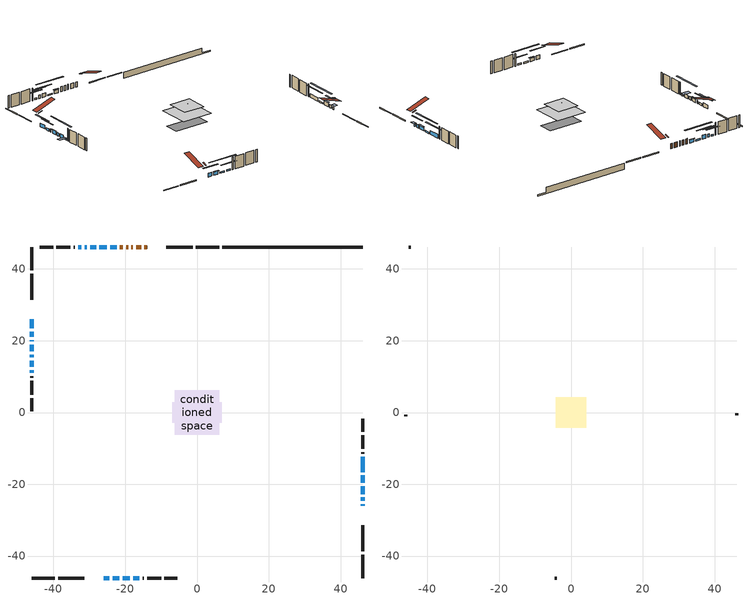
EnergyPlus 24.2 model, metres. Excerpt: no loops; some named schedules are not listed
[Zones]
conditioned space
 floor adiabatic (AdiabaticFloorConstruction): -6.19,-6.19 -6.19,6.19 6.19,6.19 6.19,-6.19 z3.66
 floor foundation (Slab1 construction): -6.96,-2.8 -6.96,2.8 6.96,2.8 6.96,-2.8 z-1.07
 wall outside (RimJoist1 construction): 6.17,46.12 -0.28,46.12 / -46.12,-46.12 -39.66,-46.12 / -46.12,46.12 -46.12,39.66 / 46.12,-46.12 46.12,-39.66 z1.22:1.52
 wall outside (RimJoist2 construction): -1.21,46.12 -8.53,46.12 / -38.73,-46.12 -31.42,-46.12 / -46.12,38.73 -46.12,31.42 / 46.12,-38.73 46.12,-31.42 z1.22:1.52
 wall outside (AdiabaticWallConstruction 1): -13.93,46.12 -14.67,46.12 / -15.6,46.12 -16.97,46.12 / -17.9,46.12 -18.27,46.12 / -19.19,46.12 -19.75,46.12 / -20.68,46.12 -21.49,46.12 z1.22:3.25
 wall outside (AdiabaticWallConstruction): 46.12,-26.01 46.12,-25.5 z1.22:2.14; -26.01,-46.12 -24.41,-46.12 / -28.12,46.12 -29.72,46.12 z1.22:2.69; -46.12,26.01 -46.12,23.47 / 46.12,-16.63 46.12,-12.36 z1.22:2.64; -46.12,22.54 -46.12,21.07 z1.22:2.11; -46.12,20.14 -46.12,19.83 / -46.12,16.08 -46.12,15.33 z1.22:2.44; 46.12,-24.58 46.12,-23.67 / -22.42,46.12 -24.24,46.12 / -23.48,-46.12 -21.66,-46.12 z1.22:2.43; 46.12,-22.74 46.12,-20.51 z1.22:2.7; -46.12,18.91 -46.12,17 / -46.12,14.4 -46.12,12.75 / -30.65,46.12 -31.34,46.12 z1.22:2.49; 46.12,-19.58 46.12,-17.55 / -25.16,46.12 -27.2,46.12 / -20.74,-46.12 -18.7,-46.12 z1.22:1.73; -46.12,11.83 -46.12,11.01 z1.22:1.68; -32.27,46.12 -33.11,46.12 / -17.78,-46.12 -16.1,-46.12 z1.22:1.81
 wall outside (Wall1 construction): -34.03,46.12 -34.37,46.12 / -15.17,-46.12 -14.84,-46.12 / -46.12,10.08 -46.12,9.75 / 46.12,-11.43 46.12,-11.1 z1.22:6.1
 wall outside (Wall2 construction): -35.3,46.12 -39.18,46.12 / -13.91,-46.12 -10.03,-46.12 / -46.12,8.82 -46.12,4.94 / 46.12,-10.17 46.12,-6.29 z1.22:6.1
 wall outside (Wall3 construction): -40.11,46.12 -43.77,46.12 / -9.1,-46.12 -5.44,-46.12 / -46.12,4.01 -46.12,0.35 / 46.12,-5.36 46.12,-1.7 z1.22:6.1
 wall foundation (FoundationWall1 construction): 7.1,46.12,-1.07 7.1,46.12,1.22 42.21,46.12,1.22 42.21,46.12,-0.63 46.12,46.12,-0.63 46.12,46.12,-1.07
 window (WindowConstruction 13): 46.12,-26.01 46.12,-25.5 z1.22:2.13
 window (WindowConstruction 5): -26.01,-46.12 -24.41,-46.12 z1.22:2.69
 window (WindowConstruction 6): -46.12,26.01 -46.12,23.47 z1.22:2.64
 window (WindowConstruction 7): -46.12,22.54 -46.12,21.07 z1.22:2.11
 window (WindowConstruction 15): -46.12,20.14 -46.12,19.84 z1.22:2.44
 window (WindowConstruction 8): 46.12,-24.57 46.12,-23.67 z1.22:2.43
 window (WindowConstruction 9): 46.12,-22.74 46.12,-20.51 z1.22:2.7
 window (WindowConstruction 10): -22.42,46.12 -24.24,46.12 z1.22:2.43
 window (WindowConstruction 11): -23.48,-46.12 -21.66,-46.12 z1.22:2.43
 window (WindowConstruction 12): -46.12,18.91 -46.12,17.01 z1.22:2.48
 window (WindowConstruction 16): 46.12,-19.58 46.12,-17.55 z1.22:1.73
 window (WindowConstruction 17): -25.17,46.12 -27.19,46.12 z1.22:1.73
 window (WindowConstruction 18): -20.74,-46.12 -18.71,-46.12 z1.22:1.73
 window (WindowConstruction 14): -46.12,16.08 -46.12,15.33 z1.22:2.44
 window (WindowConstruction 19): -46.12,14.4 -46.12,12.75 z1.22:2.49
 window (WindowConstruction 20): -46.12,11.82 -46.12,11.01 z1.22:1.68
 window (WindowConstruction): 46.12,-16.63 46.12,-12.36 z1.22:2.64
 window (WindowConstruction 1): -28.12,46.12 -29.72,46.12 z1.22:2.69
 window (WindowConstruction 2): -30.65,46.12 -31.34,46.12 z1.22:2.49
 window (WindowConstruction 3): -32.27,46.12 -33.11,46.12 z1.22:1.81
 window (WindowConstruction 4): -17.78,-46.12 -16.1,-46.12 z1.22:1.81
 door (Door): -13.93,46.12 -14.67,46.12 z1.22:3.25
 door (Door 1): -15.6,46.12 -16.97,46.12 z1.22:3.25
 door (Door 2): -17.9,46.12 -18.27,46.12 z1.22:3.25
 door (Door 3): -19.19,46.12 -19.75,46.12 z1.22:3.25
 door (Door 4): -20.68,46.12 -21.49,46.12 z1.22:3.25
 ceiling adiabatic (AdiabaticFloorConstruction): 6.19,-6.19 6.19,6.19 -6.19,6.19 -6.19,-6.19 z3.66
 roof outside (Roof2 construction): -1.37,1.37 -1.37,-1.37 1.37,-1.37 1.37,1.37 z6.1
 roof outside (Roof3 construction): -13,46.12,6.1 -13,44.52,6.63 -12.58,44.52,6.63 -12.58,46.12,6.1; -26.94,-46.12,6.1 -26.94,-44.52,6.63 -27.36,-44.52,6.63 -27.36,-46.12,6.1; -46.12,26.94,6.1 -44.52,26.94,6.63 -44.52,27.36,6.63 -46.12,27.36,6.1; 46.12,-26.94,6.1 44.52,-26.94,6.63 44.52,-27.36,6.63 46.12,-27.36,6.1
attic - vented
 floor to conditioned space (Floor1 construction Reversed): -4.28,-4.28 -4.28,4.28 4.28,4.28 4.28,-4.28 z6.1
 wall outside (Wall4 construction): -44.7,46.12 -45.19,46.12 / -4.51,-46.12 -4.02,-46.12 / -46.12,-0.58 -46.12,-1.07 / 46.12,-0.77 46.12,-0.28 z1.22:6.1
 roof outside (Roof1 construction): -11.66,46.12,6.1 -11.66,37.77,8.88 -9.46,37.77,8.88 -9.46,46.12,6.1; -28.29,-46.12,6.1 -28.29,-37.77,8.88 -30.49,-37.77,8.88 -30.49,-46.12,6.1; -46.12,28.29,6.1 -37.77,28.29,8.88 -37.77,30.49,8.88 -46.12,30.49,6.1; 46.12,-28.29,6.1 37.77,-28.29,8.88 37.77,-30.49,8.88 46.12,-30.49,6.1
shading: 46.12,-24.89 46.12,-26.62 47.34,-26.62 47.34,-24.89 z2.74; -21.85,-46.12 -28.57,-46.12 -28.57,-46.53 -21.85,-46.53 z5.25; -46.12,20.91 -46.12,28.57 -46.53,28.57 -46.53,20.91 z5.2; -46.12,18.51 -46.12,25.1 -46.53,25.1 -46.53,18.51 z4.67; 46.12,-21.11 46.12,-27.14 46.53,-27.14 46.53,-21.11 z4.99; 46.12,-20.31 46.12,-22.94 46.53,-22.94 46.53,-20.31 z2.9; -24.44,46.12 -22.22,46.12 -22.22,46.53 -24.44,46.53 z2.63; -21.46,-46.12 -23.68,-46.12 -23.68,-46.53 -21.46,-46.53 z2.63; -46.12,16.8 -46.12,19.11 -46.53,19.11 -46.53,16.8 z2.69; 46.12,-12.46 46.12,-24.68 46.53,-24.68 46.53,-12.46 z6.83; -32.29,46.12 -20.07,46.12 -20.07,46.53 -32.29,46.53 z6.83; -13.61,-46.12 -25.83,-46.12 -25.83,-46.53 -13.61,-46.53 z6.83; -46.12,7.65 -46.12,19.5 -46.53,19.5 -46.53,7.65 z7.59; -46.12,10.71 -46.12,12.12 -49.17,12.12 -49.17,10.71 z1.98; 46.12,-9.8 46.12,-19.19 46.53,-19.19 46.53,-9.8 z5.2; -32.28,46.12 -25.56,46.12 -25.56,46.53 -32.28,46.53 z5.25; -33.9,46.12 -28.09,46.12 -28.09,46.53 -33.9,46.53 z5.05; -35.67,46.12 -29.71,46.12 -29.71,46.53 -35.67,46.53 z4.37; -13.54,-46.12 -20.34,-46.12 -20.34,-46.53 -13.54,-46.53 z4.37
[Building]
Building 1: Terrain=Suburbs
[Site:Location]
Halifax Intl AP_NS: Latitude {deg}=44.88; Longitude {deg}=-63.51; Time Zone {hr}=-4; Elevation {m}=145; Keep Site Location Information=Yes
[Site:GroundTemperature:Shallow]
3.15511, 1.33576, 1.19006, 2.05344, 5.51939, 8.9692, 11.96, 13.8546, 14.0156, 12.4746, 9.56009, 6.2161
[Site:WaterMainsTemperature]
Calculation Method=Schedule; Temperature Schedule=mains temperature schedule
[Material] Roughness=Rough; Thermal Absorptance=0.9
Name | Thickness {m} | Conductivity {W/m-K} | Density {kg/m3} | Specific Heat {J/kg-K} | Solar Absorptance | Visible Absorptance
asphalt or fiberglass shingles | 0.00635 | 0.162714 | 1121.4 | 1465.45 | 0.4 | 0.4
ceiling stud and cavity | 0.1397 | 1.3918 | 65.682 | 1177.47 | 0.7 | 0.7
concrete 4.0 in. | 0.1016 | 1.803125 | 2242.8 | 837.4 | 0.7 | 0.7
concrete 8.0 in. | 0.2032 | 1.803125 | 2242.8 | 837.4 | 0.7 | 0.7
door material | 0.04445 | 0.188738 | 512.64 | 1214.23 | 0.7 | 0.7
door material 1 | 0.04445 | 0.053851 | 512.64 | 1214.23 | 0.7 | 0.7
exterior vertical ins | 0.00823918 | 0.029427 | 32.04 | 1214.23 | 0.7 | 0.7
floor covering | 0.0127 | 0.0433444 | 54.468 | 1339.84 | 0.6 | 0.6
floor rigid ins; wall rigid ins | 0.512978 | 0.029427 | 32.04 | 1214.23 | 0.7 | 0.7
floor stud and cavity | 0.1397 | 1.75129 | 37.0049 | 1207.88 | 0.7 | 0.7
furniture material conditioned space 1 | 0.1524 | 0.115458 | 640.8 | 1214.23 | 0.6 | 0.6
gypsum board | 0.00254 | 0.160291 | 801 | 837.4 | 0.6 | 0.6
gypsum board 1 | 0.0127 | 0.160291 | 801 | 837.4 | 0.6 | 0.6
gypsum board 2 | 0.0127 | 0.160291 | 801 | 837.4 | 0.7 | 0.7
osb sheathing 0.5 in. | 0.0127 | 0.115458 | 512.64 | 1214.23 | 0.7 | 0.7
osb sheathing 0.75 in. | 0.01905 | 0.115458 | 512.64 | 1214.23 | 0.7 | 0.7
osb sheathing 2.0 in. | 0.0508 | 0.115458 | 512.64 | 1214.23 | 0.7 | 0.7
rim joist stud and cavity | 0.0508 | 0.028103 | 125.044 | 1163.47 | 0.6 | 0.6
rim joist stud and cavity 1 | 0.0508 | 0.143208 | 50.32683 | 1063.81 | 0.6 | 0.6
roof stud and cavity | 0.0889 | 0.469051 | 50.32683 | 1063.81 | 0.7 | 0.7
roof stud and cavity 1 | 0.0889 | 3.8783 | 78.34581 | 1123.46 | 0.7 | 0.7
wall stud and cavity | 0.0889 | 0.277075 | 50.32683 | 1063.81 | 0.7 | 0.7
wall stud and cavity 1 | 0.1397 | 0.0850358 | 139.0536 | 1170.24 | 0.7 | 0.7
wall stud and cavity 2 | 0.1397 | 0.0855862 | 139.0536 | 1170.24 | 0.7 | 0.7
wall stud and cavity 3 | 0.0889 | 6.1454 | 50.32683 | 1063.81 | 0.6 | 0.6
wall stud and cavity 4 | 0.0889 | 0.380278 | 52.3479 | 1209.89 | 0.7 | 0.7
wall stud and cavity 5 | 0.0889 | 0.391764 | 83.0341 | 1211.67 | 0.7 | 0.7
wood siding | 0.00254 | 0.102417 | 544.68 | 1172.36 | 0.4 | 0.4
wood siding 1 | 0.0254 | 0.102417 | 544.68 | 1172.36 | 0.4 | 0.4
wood siding 2; wood siding 3; wood siding 4 | 0.0254 | 0.102417 | 544.68 | 1172.36 | 0.7 | 0.7
[WindowMaterial:SimpleGlazingSystem]
Name | U-Factor {W/m2-K} | Solar Heat Gain Coefficient
WindowMaterial | 3.28813 | 0.62
WindowMaterial 1 | 3.29154 | 0.6
WindowMaterial 10 | 2.96903 | 0.62
WindowMaterial 11 | 5.20275 | 0.65
WindowMaterial 12 | 3.26031 | 0.45
WindowMaterial 13 | 3.28927 | 0.6
WindowMaterial 14 | 3.24554 | 0.41
WindowMaterial 2 | 3.276206 | 0.51
WindowMaterial 3 | 3.30687 | 0.6
WindowMaterial 4 | 3.28813 | 0.63
WindowMaterial 5 | 3.28416 | 0.56
WindowMaterial 6 | 3.28416 | 0.54
WindowMaterial 7 | 3.28813 | 0.58
WindowMaterial 8 | 3.284723 | 0.55
WindowMaterial 9 | 4.59521 | 0.54
[Construction]
AdiabaticFloorConstruction: floor stud and cavity, floor rigid ins, osb sheathing 0.75 in., floor covering
AdiabaticWallConstruction: wood siding 3, wall rigid ins, wall stud and cavity 4, gypsum board 1
AdiabaticWallConstruction 1: wood siding 4, wall rigid ins, wall stud and cavity 4, gypsum board 1
Door; Door 1; Door 3: door material
Door 2; Door 4: door material 1
Floor1 construction Reversed: gypsum board 1, ceiling stud and cavity
FoundationWall1 construction: concrete 8.0 in., gypsum board 2
furniture construction conditioned space 1: furniture material conditioned space 1
PartitionWallConstruction: gypsum board 1, wall stud and cavity 5, gypsum board 1
RimJoist1 construction: wood siding 2, osb sheathing 2.0 in., rim joist stud and cavity
RimJoist2 construction: wood siding 2, rim joist stud and cavity 1
Roof1 construction: asphalt or fiberglass shingles
Roof2 construction: asphalt or fiberglass shingles, roof stud and cavity, gypsum board
Roof3 construction: asphalt or fiberglass shingles, osb sheathing 0.5 in., roof stud and cavity 1, gypsum board 1
Slab1 construction: concrete 4.0 in.
Wall1 construction: wood siding, wall stud and cavity, gypsum board
Wall2 construction: wood siding 1, osb sheathing 0.5 in., wall stud and cavity 1, gypsum board 1
Wall3 construction: wood siding 1, osb sheathing 0.5 in., wall stud and cavity 2, gypsum board 1
Wall4 construction: wood siding, wall stud and cavity 3
WindowConstruction: WindowMaterial
WindowConstruction 1; WindowConstruction 5: WindowMaterial 1
WindowConstruction 10; WindowConstruction 11; WindowConstruction 8: WindowMaterial 6
WindowConstruction 12: WindowMaterial 8
WindowConstruction 13: WindowMaterial 9
WindowConstruction 14: WindowMaterial 10
WindowConstruction 15: WindowMaterial 11
WindowConstruction 16; WindowConstruction 17; WindowConstruction 18: WindowMaterial 12
WindowConstruction 19: WindowMaterial 13
WindowConstruction 2: WindowMaterial 2
WindowConstruction 20: WindowMaterial 14
WindowConstruction 3; WindowConstruction 4: WindowMaterial 3
WindowConstruction 6: WindowMaterial 4
WindowConstruction 7: WindowMaterial 5
WindowConstruction 9: WindowMaterial 7
[Zone] Multiplier=1; Part of Total Floor Area=Yes
Name | Volume {m3}
attic - vented | 33.1228
conditioned space | 587.7
[Space]
Name | Zone | Volume {m3}
attic - vented 1 | attic - vented | 33.1228
conditioned space 1 | conditioned space | 587.7
[ZoneInfiltration:EffectiveLeakageArea]
infil attic - vented 1: Zone or Space=attic - vented 1; Schedule=Always On Discrete; Effective Air Leakage Area {cm2}=2628.18; Stack Coefficient=0.000532509; Wind Coefficient=1.55913e-05
[ZoneMixing]
whole house fan mix: Zone or Space=attic - vented; Schedule=Always On Continuous; Design Flow Rate Calculation Method=Flow/Zone; Design Flow Rate {m3/s}=0; Source Zone or Space=conditioned space
[SurfaceProperty:ExposedFoundationPerimeter]
Slab1: Exposed Perimeter Calculation Method=TotalExposedPerimeter; Total Exposed Perimeter {m}=39.014
[InternalMass] Zone or ZoneList=conditioned space; Space or SpaceList=conditioned space 1
Name | Construction | Surface Area {m2}
furniture mass conditioned space 1 | furniture construction conditioned space 1 | 92.4801
partition wall mass | PartitionWallConstruction | 231.2
[Lights]
interior lighting: Zone or ZoneList or Space or SpaceList=conditioned space 1; Schedule=interior lighting schedule; Design Level Calculation Method=LightingLevel; Lighting Level {W}=343.2; Return Air Fraction=0; Fraction Radiant=0.6; Fraction Visible=0.2; Fraction Replaceable=1
[People]
occupants: Zone or ZoneList or Space or SpaceList=conditioned space 1; Number of People Schedule=occupants schedule; Number of People Calculation Method=People; Number of People=3; Fraction Radiant=0.314171; Sensible Heat Fraction=0.56303; Activity Level Schedule=occupants activity schedule; Carbon Dioxide Generation Rate {m3/s-W}=0; Enable ASHRAE 55 Comfort Warnings=No; Mean Radiant Temperature Calculation Type=EnclosureAveraged
[ElectricEquipment] Zone or ZoneList or Space or SpaceList=conditioned space 1; Design Level Calculation Method=EquipmentLevel
Name | Schedule | Design Level {W} | Fraction Latent | Fraction Radiant | Fraction Lost
clothes dryer | clothes dryer schedule | 140.772 | 0.015 | 0.081 | 0.85
clothes washer | clothes washer schedule | 32.1985 | 0.03 | 0.162 | 0.7
cooking range | cooking range schedule | 215.147 | 0.08 | 0.432 | 0.2
dishwasher | dishwasher schedule | 66.8632 | 0.3 | 0.18 | 0.4
fridge | fridge schedule | 72.9452 | 0 | 0.6 | 0
mech vent bath fan 0 | mech vent bath fan 0 schedule | 50.2 | 0 | 0 | 1
mech vent bath fan 1 | mech vent bath fan 1 schedule | 50.2 | 0 | 0 | 1
mech vent house fan | mech vent house fan schedule | 0 | 0 | 0 | 1
mech vent house fan cfis | mech vent house fan cfis schedule | 0 | 0 | 0 | 0
misc plug loads | misc plug loads schedule | 494.7 | 0.045 | 0.513 | 0.1
whole house fan | Always On Discrete | 0 | 0 | 0 | 1
[OtherEquipment] Zone or ZoneList or Space or SpaceList=conditioned space 1; Design Level Calculation Method=EquipmentLevel
Name | Fuel Type | Schedule | Design Level {W} | Fraction Latent | Fraction Radiant | Fraction Lost
clothes dryer 1 | Electricity | clothes dryer schedule | 0 | 0.015 | 0.081 | 0.85
cooking range 1 | Electricity | cooking range schedule | 0 | 0.08 | 0.432 | 0.2
general water use latent | None | general water use schedule | 62.594 | 1 | 0 | 0
general water use sensible | None | general water use schedule | -61.6891 | 0 | 0.6 | 0
mech vent house fan latent load | None | Always On Discrete | 0 | 1 | 0 | 0
mech vent house fan sensible load | None | Always On Discrete | 0 | 0 | 0 | 0
water heater energy adjustment1 | FuelOilNo2 | Always On Discrete | 0.01 | 0 | 0 | 1
[ZoneInfiltration:DesignFlowRate] Zone or ZoneList or Space or SpaceList=conditioned space 1; Schedule=Always On Discrete; Design Flow Rate Calculation Method=Flow/Zone; Design Flow Rate {m3/s}=0
infil flow; natural vent flow; whole house fan flow
[Foundation:Kiva]
Foundation Kiva 1: Initial Indoor Air Temperature {C}=18; Wall Height Above Grade {m}=1.21999; Wall Depth Below Slab {m}=0.2032; Custom Block Material Name 1=exterior vertical ins; Custom Block Depth 1 {m}=2.28999; Custom Block X Position 1 {m}=0.2159; Custom Block Z Position 1 {m}=0
[Foundation:Kiva:Settings]
Soil Conductivity {W/m-K}=0.849921; Soil Density {kg/m3}=1842.3; Soil Specific Heat {J/kg-K}=418.7; Ground Solar Absorptivity=0.9; Ground Thermal Absorptivity=0.9; Ground Surface Roughness {m}=0.03; Far-Field Width {m}=40; Deep-Ground Boundary Condition=ZeroFlux; Deep-Ground Depth {m}=40; Minimum Cell Dimension {m}=0.2; Maximum Cell Growth Coefficient=3; Simulation Timestep=Timestep
[Exterior:Lights]
exterior lighting: Schedule=exterior lighting schedule; Design Level {W}=75.6
[Schedule:Constant]
Name | Hourly Value
Always On Continuous; mech vent house fan schedule; mech vent house fan cfis schedule; Always On Discrete | 1
occupants activity schedule | 117.228
fridge schedule | 0
[Schedule:Week:Daily]
interior lighting schedule Week Rule - Jan1-Jan27: interior lighting schedule day, interior lighting schedule day, interior lighting schedule day, interior lighting schedule day, interior lighting schedule day, interior lighting schedule day, interior lighting schedule day, interior lighting schedule default day, interior lighting schedule default day, interior lighting schedule default day, interior lighting schedule default day, interior lighting schedule default day
interior lighting schedule Week Rule - Jan28-Feb3: interior lighting schedule day, interior lighting schedule day, interior lighting schedule day, interior lighting schedule day, interior lighting schedule day 1, interior lighting schedule day 1, interior lighting schedule day 1, interior lighting schedule default day, interior lighting schedule default day, interior lighting schedule default day, interior lighting schedule default day, interior lighting schedule default day
interior lighting schedule Week Rule - Feb4-Feb24: interior lighting schedule day 1, interior lighting schedule day 1, interior lighting schedule day 1, interior lighting schedule day 1, interior lighting schedule day 1, interior lighting schedule day 1, interior lighting schedule day 1, interior lighting schedule default day, interior lighting schedule default day, interior lighting schedule default day, interior lighting schedule default day, interior lighting schedule default day
interior lighting schedule Week Rule - Feb25-Mar3: interior lighting schedule day 1, interior lighting schedule day 1, interior lighting schedule day 1, interior lighting schedule day 1, interior lighting schedule day 2, interior lighting schedule day 2, interior lighting schedule day 2, interior lighting schedule default day, interior lighting schedule default day, interior lighting schedule default day, interior lighting schedule default day, interior lighting schedule default day
interior lighting schedule Week Rule - Mar4-Mar31: interior lighting schedule day 2, interior lighting schedule day 2, interior lighting schedule day 2, interior lighting schedule day 2, interior lighting schedule day 2, interior lighting schedule day 2, interior lighting schedule day 2, interior lighting schedule default day, interior lighting schedule default day, interior lighting schedule default day, interior lighting schedule default day, interior lighting schedule default day
interior lighting schedule Week Rule - Apr1-Apr28: interior lighting schedule day 3, interior lighting schedule day 3, interior lighting schedule day 3, interior lighting schedule day 3, interior lighting schedule day 3, interior lighting schedule day 3, interior lighting schedule day 3, interior lighting schedule default day, interior lighting schedule default day, interior lighting schedule default day, interior lighting schedule default day, interior lighting schedule default day
interior lighting schedule Week Rule - Apr29-May5: interior lighting schedule day 3, interior lighting schedule day 3, interior lighting schedule day 4, interior lighting schedule day 4, interior lighting schedule day 4, interior lighting schedule day 4, interior lighting schedule day 4, interior lighting schedule default day, interior lighting schedule default day, interior lighting schedule default day, interior lighting schedule default day, interior lighting schedule default day
interior lighting schedule Week Rule - May6-May26: interior lighting schedule day 4, interior lighting schedule day 4, interior lighting schedule day 4, interior lighting schedule day 4, interior lighting schedule day 4, interior lighting schedule day 4, interior lighting schedule day 4, interior lighting schedule default day, interior lighting schedule default day, interior lighting schedule default day, interior lighting schedule default day, interior lighting schedule default day
interior lighting schedule Week Rule - May27-Jun2: interior lighting schedule day 4, interior lighting schedule day 4, interior lighting schedule day 4, interior lighting schedule day 4, interior lighting schedule day 4, interior lighting schedule day 5, interior lighting schedule day 5, interior lighting schedule default day, interior lighting schedule default day, interior lighting schedule default day, interior lighting schedule default day, interior lighting schedule default day
interior lighting schedule Week Rule - Jun3-Jun30: interior lighting schedule day 5, interior lighting schedule day 5, interior lighting schedule day 5, interior lighting schedule day 5, interior lighting schedule day 5, interior lighting schedule day 5, interior lighting schedule day 5, interior lighting schedule default day, interior lighting schedule default day, interior lighting schedule default day, interior lighting schedule default day, interior lighting schedule default day
interior lighting schedule Week Rule - Jul1-Jul28: interior lighting schedule day 6, interior lighting schedule day 6, interior lighting schedule day 6, interior lighting schedule day 6, interior lighting schedule day 6, interior lighting schedule day 6, interior lighting schedule day 6, interior lighting schedule default day, interior lighting schedule default day, interior lighting schedule default day, interior lighting schedule default day, interior lighting schedule default day
interior lighting schedule Week Rule - Jul29-Aug4: interior lighting schedule day 6, interior lighting schedule day 6, interior lighting schedule day 6, interior lighting schedule day 7, interior lighting schedule day 7, interior lighting schedule day 7, interior lighting schedule day 7, interior lighting schedule default day, interior lighting schedule default day, interior lighting schedule default day, interior lighting schedule default day, interior lighting schedule default day
interior lighting schedule Week Rule - Aug5-Aug25: interior lighting schedule day 7, interior lighting schedule day 7, interior lighting schedule day 7, interior lighting schedule day 7, interior lighting schedule day 7, interior lighting schedule day 7, interior lighting schedule day 7, interior lighting schedule default day, interior lighting schedule default day, interior lighting schedule default day, interior lighting schedule default day, interior lighting schedule default day
interior lighting schedule Week Rule - Aug26-Sep1: interior lighting schedule day 7, interior lighting schedule day 7, interior lighting schedule day 7, interior lighting schedule day 7, interior lighting schedule day 7, interior lighting schedule day 7, interior lighting schedule day 8, interior lighting schedule default day, interior lighting schedule default day, interior lighting schedule default day, interior lighting schedule default day, interior lighting schedule default day
interior lighting schedule Week Rule - Sep2-Sep29: interior lighting schedule day 8, interior lighting schedule day 8, interior lighting schedule day 8, interior lighting schedule day 8, interior lighting schedule day 8, interior lighting schedule day 8, interior lighting schedule day 8, interior lighting schedule default day, interior lighting schedule default day, interior lighting schedule default day, interior lighting schedule default day, interior lighting schedule default day
interior lighting schedule Week Rule - Sep30-Oct6: interior lighting schedule day 8, interior lighting schedule day 9, interior lighting schedule day 9, interior lighting schedule day 9, interior lighting schedule day 9, interior lighting schedule day 9, interior lighting schedule day 9, interior lighting schedule default day, interior lighting schedule default day, interior lighting schedule default day, interior lighting schedule default day, interior lighting schedule default day
interior lighting schedule Week Rule - Oct7-Oct27: interior lighting schedule day 9, interior lighting schedule day 9, interior lighting schedule day 9, interior lighting schedule day 9, interior lighting schedule day 9, interior lighting schedule day 9, interior lighting schedule day 9, interior lighting schedule default day, interior lighting schedule default day, interior lighting schedule default day, interior lighting schedule default day, interior lighting schedule default day
interior lighting schedule Week Rule - Oct28-Nov3: interior lighting schedule day 9, interior lighting schedule day 9, interior lighting schedule day 9, interior lighting schedule day 9, interior lighting schedule day 10, interior lighting schedule day 10, interior lighting schedule day 10, interior lighting schedule default day, interior lighting schedule default day, interior lighting schedule default day, interior lighting schedule default day, interior lighting schedule default day
interior lighting schedule Week Rule - Nov4-Nov24: interior lighting schedule day 10, interior lighting schedule day 10, interior lighting schedule day 10, interior lighting schedule day 10, interior lighting schedule day 10, interior lighting schedule day 10, interior lighting schedule day 10, interior lighting schedule default day, interior lighting schedule default day, interior lighting schedule default day, interior lighting schedule default day, interior lighting schedule default day
interior lighting schedule Week Rule - Nov25-Dec1: interior lighting schedule day 10, interior lighting schedule day 10, interior lighting schedule day 10, interior lighting schedule day 10, interior lighting schedule day 10, interior lighting schedule day 10, interior lighting schedule day 11, interior lighting schedule default day, interior lighting schedule default day, interior lighting schedule default day, interior lighting schedule default day, interior lighting schedule default day
interior lighting schedule Week Rule - Dec2-Dec31: interior lighting schedule day 11, interior lighting schedule day 11, interior lighting schedule day 11, interior lighting schedule day 11, interior lighting schedule day 11, interior lighting schedule day 11, interior lighting schedule day 11, interior lighting schedule default day, interior lighting schedule default day, interior lighting schedule default day, interior lighting schedule default day, interior lighting schedule default day
occupants schedule Week Rule - Jan1-Dec31: occupants schedule day, occupants schedule day, occupants schedule day, occupants schedule day, occupants schedule day, occupants schedule day, occupants schedule day, occupants schedule default day, occupants schedule default day, occupants schedule default day, occupants schedule default day, occupants schedule default day
clothes dryer schedule Week Rule - Jan1-Dec31: clothes dryer schedule day, clothes dryer schedule day, clothes dryer schedule day, clothes dryer schedule day, clothes dryer schedule day, clothes dryer schedule day, clothes dryer schedule day, clothes dryer schedule default day, clothes dryer schedule default day, clothes dryer schedule default day, clothes dryer schedule default day, clothes dryer schedule default day
clothes washer schedule Week Rule - Jan1-Dec31: clothes washer schedule day, clothes washer schedule day, clothes washer schedule day, clothes washer schedule day, clothes washer schedule day, clothes washer schedule day, clothes washer schedule day, clothes washer schedule default day, clothes washer schedule default day, clothes washer schedule default day, clothes washer schedule default day, clothes washer schedule default day
cooking range schedule Week Rule - Jan1-Dec31: cooking range schedule day, cooking range schedule day, cooking range schedule day, cooking range schedule day, cooking range schedule day, cooking range schedule day, cooking range schedule day, cooking range schedule default day, cooking range schedule default day, cooking range schedule default day, cooking range schedule default day, cooking range schedule default day
dishwasher schedule Week Rule - Jan1-Dec31: dishwasher schedule day, dishwasher schedule day, dishwasher schedule day, dishwasher schedule day, dishwasher schedule day, dishwasher schedule day, dishwasher schedule day, dishwasher schedule default day, dishwasher schedule default day, dishwasher schedule default day, dishwasher schedule default day, dishwasher schedule default day
mech vent bath fan 0 schedule Week Rule - Jan1-Dec31: mech vent bath fan 0 schedule day, mech vent bath fan 0 schedule day, mech vent bath fan 0 schedule day, mech vent bath fan 0 schedule day, mech vent bath fan 0 schedule day, mech vent bath fan 0 schedule day, mech vent bath fan 0 schedule day, mech vent bath fan 0 schedule default day, mech vent bath fan 0 schedule default day, mech vent bath fan 0 schedule default day, mech vent bath fan 0 schedule default day, mech vent bath fan 0 schedule default day
mech vent bath fan 1 schedule Week Rule - Jan1-Dec31: mech vent bath fan 1 schedule day, mech vent bath fan 1 schedule day, mech vent bath fan 1 schedule day, mech vent bath fan 1 schedule day, mech vent bath fan 1 schedule day, mech vent bath fan 1 schedule day, mech vent bath fan 1 schedule day, mech vent bath fan 1 schedule default day, mech vent bath fan 1 schedule default day, mech vent bath fan 1 schedule default day, mech vent bath fan 1 schedule default day, mech vent bath fan 1 schedule default day
misc plug loads schedule Week Rule - Jan1-Dec31: misc plug loads schedule day, misc plug loads schedule day, misc plug loads schedule day, misc plug loads schedule day, misc plug loads schedule day, misc plug loads schedule day, misc plug loads schedule day, misc plug loads schedule default day, misc plug loads schedule default day, misc plug loads schedule default day, misc plug loads schedule default day, misc plug loads schedule default day
general water use schedule Week Rule - Jan1-Dec31: general water use schedule day, general water use schedule day, general water use schedule day, general water use schedule day, general water use schedule day, general water use schedule day, general water use schedule day, general water use schedule default day, general water use schedule default day, general water use schedule default day, general water use schedule default day, general water use schedule default day
exterior lighting schedule Week Rule - Jan1-Jan27: exterior lighting schedule day, exterior lighting schedule day, exterior lighting schedule day, exterior lighting schedule day, exterior lighting schedule day, exterior lighting schedule day, exterior lighting schedule day, exterior lighting schedule default day, exterior lighting schedule default day, exterior lighting schedule default day, exterior lighting schedule default day, exterior lighting schedule default day
exterior lighting schedule Week Rule - Jan28-Feb3: exterior lighting schedule day, exterior lighting schedule day, exterior lighting schedule day, exterior lighting schedule day, exterior lighting schedule day 1, exterior lighting schedule day 1, exterior lighting schedule day 1, exterior lighting schedule default day, exterior lighting schedule default day, exterior lighting schedule default day, exterior lighting schedule default day, exterior lighting schedule default day
exterior lighting schedule Week Rule - Feb4-Feb24: exterior lighting schedule day 1, exterior lighting schedule day 1, exterior lighting schedule day 1, exterior lighting schedule day 1, exterior lighting schedule day 1, exterior lighting schedule day 1, exterior lighting schedule day 1, exterior lighting schedule default day, exterior lighting schedule default day, exterior lighting schedule default day, exterior lighting schedule default day, exterior lighting schedule default day
exterior lighting schedule Week Rule - Feb25-Mar3: exterior lighting schedule day 1, exterior lighting schedule day 1, exterior lighting schedule day 1, exterior lighting schedule day 1, exterior lighting schedule day 2, exterior lighting schedule day 2, exterior lighting schedule day 2, exterior lighting schedule default day, exterior lighting schedule default day, exterior lighting schedule default day, exterior lighting schedule default day, exterior lighting schedule default day
exterior lighting schedule Week Rule - Mar4-Mar31: exterior lighting schedule day 2, exterior lighting schedule day 2, exterior lighting schedule day 2, exterior lighting schedule day 2, exterior lighting schedule day 2, exterior lighting schedule day 2, exterior lighting schedule day 2, exterior lighting schedule default day, exterior lighting schedule default day, exterior lighting schedule default day, exterior lighting schedule default day, exterior lighting schedule default day
exterior lighting schedule Week Rule - Apr1-Apr28: exterior lighting schedule day 3, exterior lighting schedule day 3, exterior lighting schedule day 3, exterior lighting schedule day 3, exterior lighting schedule day 3, exterior lighting schedule day 3, exterior lighting schedule day 3, exterior lighting schedule default day, exterior lighting schedule default day, exterior lighting schedule default day, exterior lighting schedule default day, exterior lighting schedule default day
[Schedule:Year]
interior lighting schedule: interior lighting schedule Week Rule - Jan1-Jan27, 1, 1, 1, 27, interior lighting schedule Week Rule - Jan28-Feb3, 1, 28, 2, 3, interior lighting schedule Week Rule - Feb4-Feb24, 2, 4, 2, 24, interior lighting schedule Week Rule - Feb25-Mar3, 2, 25, 3, 3, interior lighting schedule Week Rule - Mar4-Mar31, 3, 4, 3, 31, interior lighting schedule Week Rule - Apr1-Apr28, 4, 1, 4, 28, interior lighting schedule Week Rule - Apr29-May5, 4, 29, 5, 5, interior lighting schedule Week Rule - May6-May26, 5, 6, 5, 26, interior lighting schedule Week Rule - May27-Jun2, 5, 27, 6, 2, interior lighting schedule Week Rule - Jun3-Jun30, 6, 3, 6, 30, interior lighting schedule Week Rule - Jul1-Jul28, 7, 1, 7, 28, interior lighting schedule Week Rule - Jul29-Aug4, 7, 29, 8, 4, interior lighting schedule Week Rule - Aug5-Aug25, 8, 5, 8, 25, interior lighting schedule Week Rule - Aug26-Sep1, 8, 26, 9, 1, interior lighting schedule Week Rule - Sep2-Sep29, 9, 2, 9, 29, interior lighting schedule Week Rule - Sep30-Oct6, 9, 30, 10, 6, interior lighting schedule Week Rule - Oct7-Oct27, 10, 7, 10, 27, interior lighting schedule Week Rule - Oct28-Nov3, 10, 28, 11, 3, interior lighting schedule Week Rule - Nov4-Nov24, 11, 4, 11, 24, interior lighting schedule Week Rule - Nov25-Dec1, 11, 25, 12, 1, interior lighting schedule Week Rule - Dec2-Dec31, 12, 2, 12, 31
occupants schedule: occupants schedule Week Rule - Jan1-Dec31, 1, 1, 12, 31
clothes dryer schedule: clothes dryer schedule Week Rule - Jan1-Dec31, 1, 1, 12, 31
clothes washer schedule: clothes washer schedule Week Rule - Jan1-Dec31, 1, 1, 12, 31
cooking range schedule: cooking range schedule Week Rule - Jan1-Dec31, 1, 1, 12, 31
dishwasher schedule: dishwasher schedule Week Rule - Jan1-Dec31, 1, 1, 12, 31
mech vent bath fan 0 schedule: mech vent bath fan 0 schedule Week Rule - Jan1-Dec31, 1, 1, 12, 31
mech vent bath fan 1 schedule: mech vent bath fan 1 schedule Week Rule - Jan1-Dec31, 1, 1, 12, 31
misc plug loads schedule: misc plug loads schedule Week Rule - Jan1-Dec31, 1, 1, 12, 31
general water use schedule: general water use schedule Week Rule - Jan1-Dec31, 1, 1, 12, 31
exterior lighting schedule: exterior lighting schedule Week Rule - Jan1-Jan27, 1, 1, 1, 27, exterior lighting schedule Week Rule - Jan28-Feb3, 1, 28, 2, 3, exterior lighting schedule Week Rule - Feb4-Feb24, 2, 4, 2, 24, exterior lighting schedule Week Rule - Feb25-Mar3, 2, 25, 3, 3, exterior lighting schedule Week Rule - Mar4-Mar31, 3, 4, 3, 31, exterior lighting schedule Week Rule - Apr1-Apr28, 4, 1, 4, 28, exterior lighting schedule Week Rule - Apr29-May5, 4, 29, 5, 5, exterior lighting schedule Week Rule - May6-May26, 5, 6, 5, 26, exterior lighting schedule Week Rule - May27-Jun2, 5, 27, 6, 2, exterior lighting schedule Week Rule - Jun3-Jun30, 6, 3, 6, 30, exterior lighting schedule Week Rule - Jul1-Jul28, 7, 1, 7, 28, exterior lighting schedule Week Rule - Jul29-Aug4, 7, 29, 8, 4, exterior lighting schedule Week Rule - Aug5-Aug25, 8, 5, 8, 25, exterior lighting schedule Week Rule - Aug26-Sep1, 8, 26, 9, 1, exterior lighting schedule Week Rule - Sep2-Sep29, 9, 2, 9, 29, exterior lighting schedule Week Rule - Sep30-Oct6, 9, 30, 10, 6, exterior lighting schedule Week Rule - Oct7-Oct27, 10, 7, 10, 27, exterior lighting schedule Week Rule - Oct28-Nov3, 10, 28, 11, 3, exterior lighting schedule Week Rule - Nov4-Nov24, 11, 4, 11, 24, exterior lighting schedule Week Rule - Nov25-Dec1, 11, 25, 12, 1, exterior lighting schedule Week Rule - Dec2-Dec31, 12, 2, 12, 31
[Schedule:Compact]
mains temperature schedule: Through: 01/01, For: AllDays, Until: 24:00, 7.41, Through: 01/02, For: AllDays, Until: 24:00, 7.34833, Through: 01/03, For: AllDays, Until: 24:00, 7.28778, Through: 01/04, For: AllDays, Until: 24:00, 7.22889, Through: 01/05, For: AllDays, Until: 24:00, 7.17056, Through: 01/06, For: AllDays, Until: 24:00, 7.11333, Through: 01/07, For: AllDays, Until: 24:00, 7.05722, Through: 01/08, For: AllDays, Until: 24:00, 7.00167, Through: 01/09, For: AllDays, Until: 24:00, 6.94778, Through: 01/10, For: AllDays, Until: 24:00, 6.895, Through: 01/11, For: AllDays, Until: 24:00, 6.84333, Through: 01/12, For: AllDays, Until: 24:00, 6.79278, Through: 01/13, For: AllDays, Until: 24:00, 6.74389, Through: 01/14, For: AllDays, Until: 24:00, 6.69556, Through: 01/15, For: AllDays, Until: 24:00, 6.64889, Through: 01/16, For: AllDays, Until: 24:00, 6.60278, Through: 01/17, For: AllDays, Until: 24:00, 6.55833, Through: 01/18, For: AllDays, Until: 24:00, 6.515, Through: 01/19, For: AllDays, Until: 24:00, 6.47333, Through: 01/20, For: AllDays, Until: 24:00, 6.43278, Through: 01/21, For: AllDays, Until: 24:00, 6.39333, Through: 01/22, For: AllDays, Until: 24:00, 6.355, Through: 01/23, For: AllDays, Until: 24:00, 6.31833, Through: 01/24, For: AllDays, Until: 24:00, 6.28278, Through: 01/25, For: AllDays, Until: 24:00, 6.24889, Through: 01/26, For: AllDays, Until: 24:00, 6.21611, Through: 01/27, For: AllDays, Until: 24:00, 6.18444, Through: 01/28, For: AllDays, Until: 24:00, 6.15444, Through: 01/29, For: AllDays, Until: 24:00, 6.12556, Through: 01/30, For: AllDays, Until: 24:00, 6.09833, Through: 01/31, For: AllDays, Until: 24:00, 6.07222, Through: 02/01, For: AllDays, Until: 24:00, 6.04778, Through: 02/02, For: AllDays, Until: 24:00, 6.02444, Through: 02/03, For: AllDays, Until: 24:00, 6.00278, Through: 02/04, For: AllDays, Until: 24:00, 5.98222, Through: 02/05, For: AllDays, Until: 24:00, 5.96333, Through: 02/06, For: AllDays, Until: 24:00, 5.94556, Through: 02/07, For: AllDays, Until: 24:00, 5.92944, Through: 02/08, For: AllDays, Until: 24:00, 5.915, Through: 02/09, For: AllDays, Until: 24:00, 5.90167, Through: 02/10, For: AllDays, Until: 24:00, 5.89, Through: 02/11, For: AllDays, Until: 24:00, 5.87944, Through: 02/12, For: AllDays, Until: 24:00, 5.87056, Through: 02/13, For: AllDays, Until: 24:00, 5.86333, Through: 02/14, For: AllDays, Until: 24:00, 5.85722, Through: 02/15, For: AllDays, Until: 24:00, 5.85278, Through: 02/16, For: AllDays, Until: 24:00, 5.84944, Through: 02/17, For: AllDays, Until: 24:00, 5.84833, Through: 02/18, For: AllDays, Until: 24:00, 5.84778, Through: 02/19, For: AllDays, Until: 24:00, 5.84944, Through: 02/20, For: AllDays, Until: 24:00, 5.85167, Through: 02/21, For: AllDays, Until: 24:00, 5.85611, Through: 02/22, For: AllDays, Until: 24:00, 5.86167, Through: 02/23, For: AllDays, Until: 24:00, 5.86889, Through: 02/24, For: AllDays, Until: 24:00, 5.87722, Through: 02/25, For: AllDays, Until: 24:00, 5.88722, Through: 02/26, For: AllDays, Until: 24:00, 5.89889, Through: 02/27, For: AllDays, Until: 24:00, 5.91167, Through: 02/28, For: AllDays, Until: 24:00, 5.92611, Through: 03/01, For: AllDays, Until: 24:00, 5.94222, Through: 03/02, For: AllDays, Until: 24:00, 5.95944, Through: 03/03, For: AllDays, Until: 24:00, 5.97778, Through: 03/04, For: AllDays, Until: 24:00, 5.99778, Through: 03/05, For: AllDays, Until: 24:00, 6.01944, Through: 03/06, For: AllDays, Until: 24:00, 6.04222, Through: 03/07, For: AllDays, Until: 24:00, 6.06667, Through: 03/08, For: AllDays, Until: 24:00, 6.09222, Through: 03/09, For: AllDays, Until: 24:00, 6.11944, Through: 03/10, For: AllDays, Until: 24:00, 6.14778, Through: 03/11, For: AllDays, Until: 24:00, 6.17722, Through: 03/12, For: AllDays, Until: 24:00, 6.20833, Through: 03/13, For: AllDays, Until: 24:00, 6.24111, Through: 03/14, For: AllDays, Until: 24:00, 6.275, Through: 03/15, For: AllDays, Until: 24:00, 6.31, Through: 03/16, For: AllDays, Until: 24:00, 6.34667, Through: 03/17, For: AllDays, Until: 24:00, 6.38444, Through: 03/18, For: AllDays, Until: 24:00, 6.42333, Through: 03/19, For: AllDays, Until: 24:00, 6.46389, Through: 03/20, For: AllDays, Until: 24:00, 6.50556, Through: 03/21, For: AllDays, Until: 24:00, 6.54833, Through: 03/22, For: AllDays, Until: 24:00, 6.59278, Through: 03/23, For: AllDays, Until: 24:00, 6.63833, Through: 03/24, For: AllDays, Until: 24:00, 6.685, Through: 03/25, For: AllDays, Until: 24:00, 6.73278, Through: 03/26, For: AllDays, Until: 24:00, 6.78167, Through: 03/27, For: AllDays, Until: 24:00, 6.83167, Through: 03/28, For: AllDays, Until: 24:00, 6.88333, Through: 03/29, For: AllDays, Until: 24:00, 6.93611, Through: 03/30, For: AllDays, Until: 24:00, 6.98944, Through: 03/31, For: AllDays, Until: 24:00, 7.04444, Through: 04/01, For: AllDays, Until: 24:00, 7.1, Through: 04/02, For: AllDays, Until: 24:00, 7.15722, Through: 04/03, For: AllDays, Until: 24:00, 7.21556, Through: 04/04, For: AllDays, Until: 24:00, 7.27444, Through: 04/05, For: AllDays, Until: 24:00, 7.33444, Through: 04/06, For: AllDays, Until: 24:00, 7.39556, Through: 04/07, For: AllDays, Until: 24:00, 7.45778, Through: 04/08, For: AllDays, Until: 24:00, 7.52111, Through: 04/09, For: AllDays, Until: 24:00, 7.585, Through: 04/10, For: AllDays, Until: 24:00, 7.65, Through: 04/11, For: AllDays, Until: 24:00, 7.71611, Through: 04/12, For: AllDays, Until: 24:00, 7.78333, Through: 04/13, For: AllDays, Until: 24:00, 7.85111, Through: 04/14, For: AllDays, Until: 24:00, 7.91944, Through: 04/15, For: AllDays, Until: 24:00, 7.98889, Through: 04/16, For: AllDays, Until: 24:00, 8.05944, Through: 04/17, For: AllDays, Until: 24:00, 8.13056, Through: 04/18, For: AllDays, Until: 24:00, 8.20222, Through: 04/19, For: AllDays, Until: 24:00, 8.275, Through: 04/20, For: AllDays, Until: 24:00, 8.34833, Through: 04/21, For: AllDays, Until: 24:00, 8.42222, Through: 04/22, For: AllDays, Until: 24:00, 8.49722, Through: 04/23, For: AllDays, Until: 24:00, 8.57278, Through: 04/24, For: AllDays, Until: 24:00, 8.64889, Through: 04/25, For: AllDays, Until: 24:00, 8.72556, Through: 04/26, For: AllDays, Until: 24:00, 8.80278, Through: 04/27, For: AllDays, Until: 24:00, 8.88111, Through: 04/28, For: AllDays, Until: 24:00, 8.95944, Through: 04/29, For: AllDays, Until: 24:00, 9.03833, Through: 04/30, For: AllDays, Until: 24:00, 9.11778, Through: 05/01, For: AllDays, Until: 24:00, 9.19778, Through: 05/02, For: AllDays, Until: 24:00, 9.27833, Through: 05/03, For: AllDays, Until: 24:00, 9.35944, Through: 05/04, For: AllDays, Until: 24:00, 9.44056, Through: 05/05, For: AllDays, Until: 24:00, 9.52278, Through: 05/06, For: AllDays, Until: 24:00, 9.60444, Through: 05/07, For: AllDays, Until: 24:00, 9.68722, Through: 05/08, For: AllDays, Until: 24:00, 9.77, Through: 05/09, For: AllDays, Until: 24:00, 9.85278, Through: 05/10, For: AllDays, Until: 24:00, 9.93611, Through: 05/11, For: AllDays, Until: 24:00, 10.02, Through: 05/12, For: AllDays, Until: 24:00, 10.1039, Through: 05/13, For: AllDays, Until: 24:00, 10.1878, Through: 05/14, For: AllDays, Until: 24:00, 10.2722, Through: 05/15, For: AllDays, Until: 24:00, 10.3561, Through: 05/16, For: AllDays, Until: 24:00, 10.4406, Through: 05/17, For: AllDays, Until: 24:00, 10.5256, Through: 05/18, For: AllDays, Until: 24:00, 10.61, Through: 05/19, For: AllDays, Until: 24:00, 10.6944, Through: 05/20, For: AllDays, Until: 24:00, 10.7794, Through: 05/21, For: AllDays, Until: 24:00, 10.8639, Through: 05/22, For: AllDays, Until: 24:00, 10.9489, Through: 05/23, For: AllDays, Until: 24:00, 11.0333, Through: 05/24, For: AllDays, Until: 24:00, 11.1178, Through: 05/25, For: AllDays, Until: 24:00, 11.2022, Through: 05/26, For: AllDays, Until: 24:00, 11.2867, Through: 05/27, For: AllDays, Until: 24:00, 11.3711, Through: 05/28, For: AllDays, Until: 24:00, 11.455, Through: 05/29, For: AllDays, Until: 24:00, 11.5389, Through: 05/30, For: AllDays, Until: 24:00, 11.6222, Through: 05/31, For: AllDays, Until: 24:00, 11.7056, Through: 06/01, For: AllDays, Until: 24:00, 11.7883, Through: 06/02, For: AllDays, Until: 24:00, 11.8711, Through: 06/03, For: AllDays, Until: 24:00, 11.9539, Through: 06/04, For: AllDays, Until: 24:00, 12.0356, Through: 06/05, For: AllDays, Until: 24:00, 12.1172, Through: 06/06, For: AllDays, Until: 24:00, 12.1989, Through: 06/07, For: AllDays, Until: 24:00, 12.2794, Through: 06/08, For: AllDays, Until: 24:00, 12.36, Through: 06/09, For: AllDays, Until: 24:00, 12.44, Through: 06/10, For: AllDays, Until: 24:00, 12.5194, Through: 06/11, For: AllDays, Until: 24:00, 12.5983, Through: 06/12, For: AllDays, Until: 24:00, 12.6767, Through: 06/13, For: AllDays, Until: 24:00, 12.7544, Through: 06/14, For: AllDays, Until: 24:00, 12.8317, Through: 06/15, For: AllDays, Until: 24:00, 12.9083, Through: 06/16, For: AllDays, Until: 24:00, 12.9844, Through: 06/17, For: AllDays, Until: 24:00, 13.0594, Through: 06/18, For: AllDays, Until: 24:00, 13.1344, Through: 06/19, For: AllDays, Until: 24:00, 13.2083, Through: 06/20, For: AllDays, Until: 24:00, 13.2811, Through: 06/21, For: AllDays, Until: 24:00, 13.3539, Through: 06/22, For: AllDays, Until: 24:00, 13.4256, Through: 06/23, For: AllDays, Until: 24:00, 13.4967, Through: 06/24, For: AllDays, Until: 24:00, 13.5667, Through: 06/25, For: AllDays, Until: 24:00, 13.6361, Through: 06/26, For: AllDays, Until: 24:00, 13.7044, Through: 06/27, For: AllDays, Until: 24:00, 13.7717, Through: 06/28, For: AllDays, Until: 24:00, 13.8389, Through: 06/29, For: AllDays, Until: 24:00, 13.9044, Through: 06/30, For: AllDays, Until: 24:00, 13.9694, Through: 07/01, For: AllDays, Until: 24:00, 14.0333, Through: 07/02, For: AllDays, Until: 24:00, 14.0961, Through: 07/03, For: AllDays, Until: 24:00, 14.1583, Through: 07/04, For: AllDays, Until: 24:00, 14.2189, Through: 07/05, For: AllDays, Until: 24:00, 14.2789, Through: 07/06, For: AllDays, Until: 24:00, 14.3378, Through: 07/07, For: AllDays, Until: 24:00, 14.3956, Through: 07/08, For: AllDays, Until: 24:00, 14.4522, Through: 07/09, For: AllDays, Until: 24:00, 14.5083, Through: 07/10, For: AllDays, Until: 24:00, 14.5628, Through: 07/11, For: AllDays, Until: 24:00, 14.6161, Through: 07/12, For: AllDays, Until: 24:00, 14.6683, Through: 07/13, For: AllDays, Until: 24:00, 14.7194, Through: 07/14, For: AllDays, Until: 24:00, 14.7694, Through: 07/15, For: AllDays, Until: 24:00, 14.8183, Through: 07/16, For: AllDays, Until: 24:00, 14.8661, Through: 07/17, For: AllDays, Until: 24:00, 14.9122, Through: 07/18, For: AllDays, Until: 24:00, 14.9572, Through: 07/19, For: AllDays, Until: 24:00, 15.0011, Through: 07/20, For: AllDays, Until: 24:00, 15.0439, Through: 07/21, For: AllDays, Until: 24:00, 15.0856, Through: 07/22, For: AllDays, Until: 24:00, 15.1256, Through: 07/23, For: AllDays, Until: 24:00, 15.1644, Through: 07/24, For: AllDays, Until: 24:00, 15.2017, Through: 07/25, For: AllDays, Until: 24:00, 15.2383, Through: 07/26, For: AllDays, Until: 24:00, 15.2728, Through: 07/27, For: AllDays, Until: 24:00, 15.3067, Through: 07/28, For: AllDays, Until: 24:00, 15.3389, Through: 07/29, For: AllDays, Until: 24:00, 15.3694, Through: 07/30, For: AllDays, Until: 24:00, 15.3989, Through: 07/31, For: AllDays, Until: 24:00, 15.4272, Through: 08/01, For: AllDays, Until: 24:00, 15.4539, Through: 08/02, For: AllDays, Until: 24:00, 15.4794, Through: 08/03, For: AllDays, Until: 24:00, 15.5033, Through: 08/04, For: AllDays, Until: 24:00, 15.5261, Through: 08/05, For: AllDays, Until: 24:00, 15.5472, Through: 08/06, For: AllDays, Until: 24:00, 15.5667, Through: 08/07, For: AllDays, Until: 24:00, 15.585, Through: 08/08, For: AllDays, Until: 24:00, 15.6022, Through: 08/09, For: AllDays, Until: 24:00, 15.6172, Through: 08/10, For: AllDays, Until: 24:00, 15.6317, Through: 08/11, For: AllDays, Until: 24:00, 15.6439, Through: 08/12, For: AllDays, Until: 24:00, 15.655, Through: 08/13, For: AllDays, Until: 24:00, 15.665, Through: 08/14, For: AllDays, Until: 24:00, 15.6733, Through: 08/15, For: AllDays, Until: 24:00, 15.68, Through: 08/16, For: AllDays, Until: 24:00, 15.6856, Through: 08/17, For: AllDays, Until: 24:00, 15.6894, Through: 08/18, For: AllDays, Until: 24:00, 15.6917, Through: 08/19, For: AllDays, Until: 24:00, 15.6928, Through: 08/20, For: AllDays, Until: 24:00, 15.6922, Through: 08/21, For: AllDays, Until: 24:00, 15.69, Through: 08/22, For: AllDays, Until: 24:00, 15.6867, Through: 08/23, For: AllDays, Until: 24:00, 15.6822, Through: 08/24, For: AllDays, Until: 24:00, 15.6756, Through: 08/25, For: AllDays, Until: 24:00, 15.6678, Through: 08/26, For: AllDays, Until: 24:00, 15.6589, Through: 08/27, For: AllDays, Until: 24:00, 15.6478, Through: 08/28, For: AllDays, Until: 24:00, 15.6361, Through: 08/29, For: AllDays, Until: 24:00, 15.6222, Through: 08/30, For: AllDays, Until: 24:00, 15.6072, Through: 08/31, For: AllDays, Until: 24:00, 15.5911, Through: 09/01, For: AllDays, Until: 24:00, 15.5733, Through: 09/02, For: AllDays, Until: 24:00, 15.5539, Through: 09/03, For: AllDays, Until: 24:00, 15.5333, Through: 09/04, For: AllDays, Until: 24:00, 15.5111, Through: 09/05, For: AllDays, Until: 24:00, 15.4878, Through: 09/06, For: AllDays, Until: 24:00, 15.4628, Through: 09/07, For: AllDays, Until: 24:00, 15.4367, Through: 09/08, For: AllDays, Until: 24:00, 15.4089, Through: 09/09, For: AllDays, Until: 24:00, 15.38, Through: 09/10, For: AllDays, Until: 24:00, 15.3494, Through: 09/11, For: AllDays, Until: 24:00, 15.3178, Through: 09/12, For: AllDays, Until: 24:00, 15.2844, Through: 09/13, For: AllDays, Until: 24:00, 15.25, Through: 09/14, For: AllDays, Until: 24:00, 15.2144, Through: 09/15, For: AllDays, Until: 24:00, 15.1772, Through: 09/16, For: AllDays, Until: 24:00, 15.1389, Through: 09/17, For: AllDays, Until: 24:00, 15.0989, Through: 09/18, For: AllDays, Until: 24:00, 15.0583, Through: 09/19, For: AllDays, Until: 24:00, 15.0161, Through: 09/20, For: AllDays, Until: 24:00, 14.9722, Through: 09/21, For: AllDays, Until: 24:00, 14.9278, Through: 09/22, For: AllDays, Until: 24:00, 14.8817, Through: 09/23, For: AllDays, Until: 24:00, 14.8344, Through: 09/24, For: AllDays, Until: 24:00, 14.7861, Through: 09/25, For: AllDays, Until: 24:00, 14.7367, Through: 09/26, For: AllDays, Until: 24:00, 14.6861, Through: 09/27, For: AllDays, Until: 24:00, 14.6339, Through: 09/28, For: AllDays, Until: 24:00, 14.5811, Through: 09/29, For: AllDays, Until: 24:00, 14.5267, Through: 09/30, For: AllDays, Until: 24:00, 14.4717, Through: 10/01, For: AllDays, Until: 24:00, 14.415, Through: 10/02, For: AllDays, Until: 24:00, 14.3578, Through: 10/03, For: AllDays, Until: 24:00, 14.2989, Through: 10/04, For: AllDays, Until: 24:00, 14.2394, Through: 10/05, For: AllDays, Until: 24:00, 14.1789, Through: 10/06, For: AllDays, Until: 24:00, 14.1172, Through: 10/07, For: AllDays, Until: 24:00, 14.0544, Through: 10/08, For: AllDays, Until: 24:00, 13.9911, Through: 10/09, For: AllDays, Until: 24:00, 13.9267, Through: 10/10, For: AllDays, Until: 24:00, 13.8611, Through: 10/11, For: AllDays, Until: 24:00, 13.7944, Through: 10/12, For: AllDays, Until: 24:00, 13.7272, Through: 10/13, For: AllDays, Until: 24:00, 13.6594, Through: 10/14, For: AllDays, Until: 24:00, 13.59, Through: 10/15, For: AllDays, Until: 24:00, 13.5206, Through: 10/16, For: AllDays, Until: 24:00, 13.4494, Through: 10/17, For: AllDays, Until: 24:00, 13.3783, Through: 10/18, For: AllDays, Until: 24:00, 13.3061, Through: 10/19, For: AllDays, Until: 24:00, 13.2328, Through: 10/20, For: AllDays, Until: 24:00, 13.1594, Through: 10/21, For: AllDays, Until: 24:00, 13.085, Through: 10/22, For: AllDays, Until: 24:00, 13.01, Through: 10/23, For: AllDays, Until: 24:00, 12.9339, Through: 10/24, For: AllDays, Until: 24:00, 12.8578, Through: 10/25, For: AllDays, Until: 24:00, 12.7806, Through: 10/26, For: AllDays, Until: 24:00, 12.7028, Through: 10/27, For: AllDays, Until: 24:00, 12.625, Through: 10/28, For: AllDays, Until: 24:00, 12.5461, Through: 10/29, For: AllDays, Until: 24:00, 12.4667, Through: 10/30, For: AllDays, Until: 24:00, 12.3872, Through: 10/31, For: AllDays, Until: 24:00, 12.3067, Through: 11/01, For: AllDays, Until: 24:00, 12.2261, Through: 11/02, For: AllDays, Until: 24:00, 12.145, Through: 11/03, For: AllDays, Until: 24:00, 12.0633, Through: 11/04, For: AllDays, Until: 24:00, 11.9817, Through: 11/05, For: AllDays, Until: 24:00, 11.8994, Through: 11/06, For: AllDays, Until: 24:00, 11.8167, Through: 11/07, For: AllDays, Until: 24:00, 11.7339, Through: 11/08, For: AllDays, Until: 24:00, 11.6506, Through: 11/09, For: AllDays, Until: 24:00, 11.5672, Through: 11/10, For: AllDays, Until: 24:00, 11.4833, Through: 11/11, For: AllDays, Until: 24:00, 11.3994, Through: 11/12, For: AllDays, Until: 24:00, 11.315, Through: 11/13, For: AllDays, Until: 24:00, 11.2311, Through: 11/14, For: AllDays, Until: 24:00, 11.1467, Through: 11/15, For: AllDays, Until: 24:00, 11.0622, Through: 11/16, For: AllDays, Until: 24:00, 10.9772, Through: 11/17, For: AllDays, Until: 24:00, 10.8928, Through: 11/18, For: AllDays, Until: 24:00, 10.8083, Through: 11/19, For: AllDays, Until: 24:00, 10.7233, Through: 11/20, For: AllDays, Until: 24:00, 10.6389, Through: 11/21, For: AllDays, Until: 24:00, 10.5539, Through: 11/22, For: AllDays, Until: 24:00, 10.4694, Through: 11/23, For: AllDays, Until: 24:00, 10.385, Through: 11/24, For: AllDays, Until: 24:00, 10.3006, Through: 11/25, For: AllDays, Until: 24:00, 10.2161, Through: 11/26, For: AllDays, Until: 24:00, 10.1322, Through: 11/27, For: AllDays, Until: 24:00, 10.0483, Through: 11/28, For: AllDays, Until: 24:00, 9.96444, Through: 11/29, For: AllDays, Until: 24:00, 9.88111, Through: 11/30, For: AllDays, Until: 24:00, 9.79778, Through: 12/01, For: AllDays, Until: 24:00, 9.715, Through: 12/02, For: AllDays, Until: 24:00, 9.63278, Through: 12/03, For: AllDays, Until: 24:00, 9.55056, Through: 12/04, For: AllDays, Until: 24:00, 9.46833, Through: 12/05, For: AllDays, Until: 24:00, 9.38667, Through: 12/06, For: AllDays, Until: 24:00, 9.30611, Through: 12/07, For: AllDays, Until: 24:00, 9.225, Through: 12/08, For: AllDays, Until: 24:00, 9.145, Through: 12/09, For: AllDays, Until: 24:00, 9.065, Through: 12/10, For: AllDays, Until: 24:00, 8.98611, Through: 12/11, For: AllDays, Until: 24:00, 8.90722, Through: 12/12, For: AllDays, Until: 24:00, 8.82944, Through: 12/13, For: AllDays, Until: 24:00, 8.75167, Through: 12/14, For: AllDays, Until: 24:00, 8.675, Through: 12/15, For: AllDays, Until: 24:00, 8.59833, Through: 12/16, For: AllDays, Until: 24:00, 8.52278, Through: 12/17, For: AllDays, Until: 24:00, 8.44778, Through: 12/18, For: AllDays, Until: 24:00, 8.37333, Through: 12/19, For: AllDays, Until: 24:00, 8.29944, Through: 12/20, For: AllDays, Until: 24:00, 8.22667, Through: 12/21, For: AllDays, Until: 24:00, 8.15444, Through: 12/22, For: AllDays, Until: 24:00, 8.08333, Through: 12/23, For: AllDays, Until: 24:00, 8.01278, Through: 12/24, For: AllDays, Until: 24:00, 7.94278, Through: 12/25, For: AllDays, Until: 24:00, 7.87389, Through: 12/26, For: AllDays, Until: 24:00, 7.80611, Through: 12/27, For: AllDays, Until: 24:00, 7.73889, Through: 12/28, For: AllDays, Until: 24:00, 7.67222, Through: 12/29, For: AllDays, Until: 24:00, 7.60722, Through: 12/30, For: AllDays, Until: 24:00, 7.54278, Through: 12/31, For: AllDays, Until: 24:00, 7.47944
